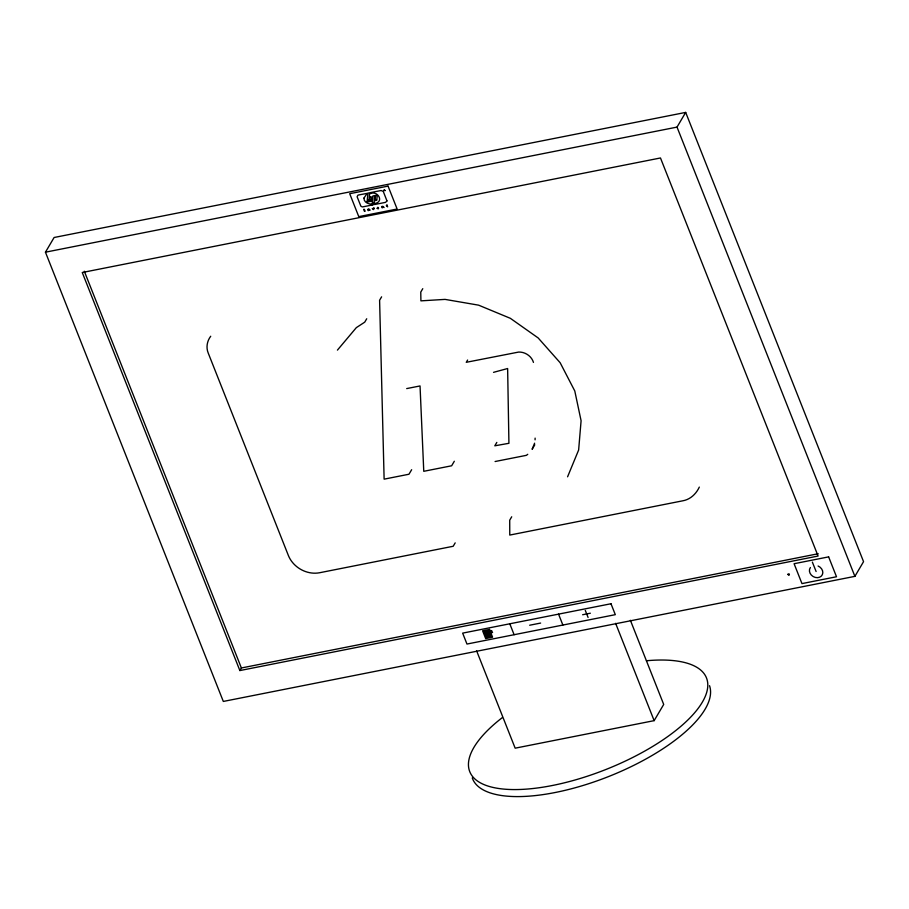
<?xml version="1.0" encoding="UTF-8"?>
<svg xmlns="http://www.w3.org/2000/svg" width="909" height="909" viewBox="0 0 909 909"><rect width="100%" height="100%" fill="white"/><g stroke="black" fill="none" stroke-linecap="round" stroke-linejoin="round"><path stroke-width="1.36" d="M535.071 439.831L535.117 438.115M376.735 200.06A1.534 1.273 30.5 0 1 375.996 200.469L374.292 200.809L373.985 204.605L372.145 204.968L372.906 195.958L375.644 195.412A1.75 1.454 30.5 0 1 376.133 195.39L377.201 196.049L376.735 200.06M369.758 201.537L370.133 197.344L369.259 197.514L368.849 201.707L367.066 202.059L367.963 193.128L369.679 192.799L369.327 196.696L371.861 197.048L371.429 201.207L369.758 201.537L371.167 199.151M534.606 443.183L532.117 449.319L534.787 444.785M567.58 476.805L578.635 450.023L581.09 420.742L574.783 390.972L560.149 362.736L538.173 337.955L510.358 318.32L478.611 305.163L445.069 299.391L420.912 300.856L420.765 292.084L422.776 288.687M45.45 252.191L54.108 237.499L685.681 112.409L863.55 561.66L854.892 576.351L223.319 701.441L45.45 252.191L677.023 127.101L685.681 112.409M210.718 336.25C207.059 341.023 205.866 347.556 208.263 353.158L288.414 555.592C293.232 567.489 306.856 575.136 319.513 572.761L453.182 546.275L455.182 542.878M367.066 202.059L368.475 199.673M372.145 204.968L373.554 202.582M366.725 318.764L364.725 322.161L356.328 327.638L337.432 350.113M381.61 296.834L379.598 300.243L384.121 479.157L408.97 474.237L411.652 469.703M239.862 670.569L818.089 556.035L660.479 157.973L82.253 272.507L239.862 670.569L241.385 667.979L818.225 553.729M467.612 360.032L466.272 362.305L518.664 352.067C525.129 351.806 531.595 356.135 533.469 362.396M454.318 461.249L451.648 465.783L423.764 471.305L420.038 385.95L406.698 388.586M496.825 442.399L494.814 445.808L508.926 443.308L507.631 368.52L493.542 372.338M511.71 516.789L509.71 520.187L509.767 535.071L682.682 500.825C690.272 499.564 696.18 493.894 699.316 487.088M476.623 650.855L515.164 748.175L654.15 720.644L663.706 704.441L630.38 620.279M527.754 454.307L526.402 455.329L495.087 461.522M384.518 190.515L384.643 190.22M483.633 631.914L489.326 630.789M484.315 632.812L489.701 631.744M484.724 633.709L490.065 632.653M529.663 625.233L540.628 623.063M582.624 614.745L590.35 613.211M485.076 634.607L490.371 633.562M485.565 635.561L490.758 634.539M486.201 636.368L491.099 635.402M486.304 637.425L491.496 636.391M377.258 208.456C379.735 210.229 378.133 205.298 377.144 208.297M812.362 562.103L816.112 571.522M677.023 127.101L854.892 576.351M615.62 623.324L654.15 720.644M585.294 610.428L588.078 617.45M558.558 614.132L562.876 625.051M509.79 623.79L514.108 634.709M84.298 271.223L241.385 667.979M709.531 685.693A127.294 48.097 -21.6 0 1 606.678 777.297A127.294 48.097 -21.6 0 1 472.271 777.945M646.447 660.763A127.294 48.097 -21.6 0 1 687.136 720.667A127.294 48.097 -21.6 0 1 512.528 789.557A127.294 48.097 -21.6 0 1 502.279 717.644M818.1 566.023A6.988 5.818 30.5 0 1 822.338 574.693A6.988 5.818 30.5 0 1 813.123 576.522A6.988 5.818 30.5 0 1 810.385 567.557M363.986 198.037C363.611 201.968 368.065 204.161 371.451 204.105L371.361 205.161L362.861 206.854A2.295 1.909 30.5 0 1 362.214 206.888L360.873 206.184L357.112 196.73L357.896 195.23A2.92 2.432 30.5 0 1 358.612 194.98L367.179 193.356L363.986 198.037M386.973 200.934L385.575 202.355L374.803 204.491L374.951 203.457C384.371 201.798 377.769 190.379 370.474 193.56L370.622 192.583L380.292 190.674A3.784 3.147 30.5 0 1 381.416 190.617L383.291 191.469L386.973 200.934M374.61 196.412L374.326 200.025L375.167 199.855L375.497 196.23L374.61 196.412M787.967 574.272C789.092 577.442 790.535 572.409 787.967 574.272M373.633 208.161L373.542 208.945L372.258 208.445L373.542 209.593L374.269 208.036L373.633 208.161M363.759 209.434L364.407 209.49L363.759 209.434M377.678 207.797L378.349 207.786L377.712 207.729M383.893 190.242L385.246 190.606L383.984 190.129M382.507 206.832L382.257 207.9L381.723 206.559L382.78 206.298L384.041 207.547L382.53 206.797M368.406 209.252L367.713 209.343L368.247 210.695L368.702 209.513L369.986 210.343L369.486 209.229L368.497 209.184M491.519 630.585L489.951 632.232L492.564 632.562L491.519 630.585M388.052 186.106L349.704 193.697L358.771 216.615L397.131 209.025L388.052 186.106M386.961 205.07L386.336 205.65L387.632 206.843L386.961 205.07M364.577 210.002L363.986 210.115L364.498 211.399L365.088 211.286L364.577 210.002M828.633 556.876L794.091 563.716L801.965 583.601L836.507 576.76L828.633 556.876M610.984 603.746L462.647 633.13L466.965 644.049L615.313 614.666L610.984 603.746M489.508 629.414L482.599 630.778L485.679 638.584L492.587 637.209L489.508 629.414"/></g></svg>
